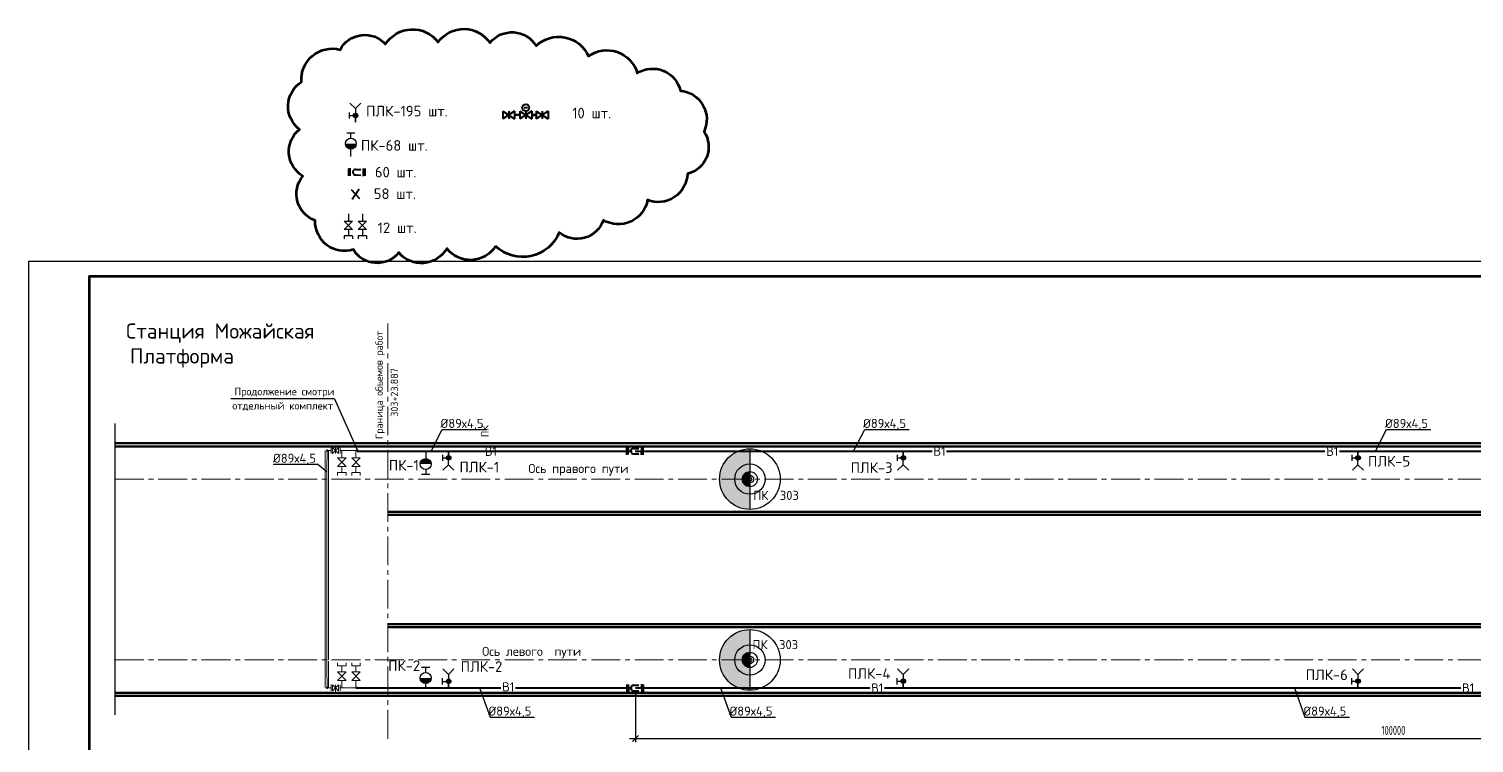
# Paper-space layout 'л2-л8' of a CAD drawing. Header units: millimetres. Extents: x 10032 to 18918, y -3051 to 627.
# Drawn here: x 10041.8 to 10518.5, y -934.4 to -699 of the extents above; entities that cross this region are included whole.
import ezdxf

# ---------------------------------------------------------------- set-up
doc = ezdxf.new("R2010")
doc.units = ezdxf.units.MM
doc.header["$LTSCALE"] = 0.5
for name, pattern in [('CENTER', [2, 1.25, -0.25, 0.25, -0.25]), ('CENTER2', [28.575, 19.05, -3.175, 3.175, -3.175]), ('Геоподоснова$0$12_5020Ж$0${ Cable   Tele }', [0])]:
    doc.linetypes.add(name, pattern=pattern)
for name, color, linetype in [('0 @ 1', 7, 'Continuous'), ('1_NADPIS', 7, 'Continuous'), ('3_Текст', 7, 'Continuous'), ('FORMAT', 7, 'Continuous'), ('NADPISI', 110, 'Continuous'), ('ВК_надписи', 7, 'Continuous'), ('ВК_сети', 4, 'Continuous'), ('ГТ_ПК', 2, 'Continuous'), ('ГТ_ПК @ 0.25', 2, 'Continuous'), ('ГТ_ПК @ 0.5', 2, 'Continuous'), ('ГТ_ПК @ 1', 2, 'Continuous'), ('ГТ_ПК @ 2', 2, 'Continuous'), ('ГТ_ПК @ 4', 2, 'Continuous')]:
    doc.layers.add(name, color=color, linetype=linetype)
for name, color, linetype, lineweight in [('1_PK500', 5, 'Continuous', 35), ('3_Формат', 4, 'Continuous', 60), ('А_Конструкции', 4, 'Continuous', 50), ('А_Текст', 255, 'Continuous', 20), ('АР_Оси', 242, 'CENTER2', 18), ('Сети ВК', 4, 'Continuous', 20)]:
    doc.layers.add(name, color=color, linetype=linetype, lineweight=lineweight)
doc.styles.add('RS-30-06', font='romans.shx', dxfattribs={"width": 0.6, "height": 3})
doc.styles.add('Стандарт ММП', font='isocpeur.ttf')
doc.dimstyles.new('M200$0', dxfattribs={"dimscale": 0, "dimtxt": 3, "dimasz": 2, "dimexe": 1.2, "dimexo": 1.5, "dimgap": 1.2, "dimtad": 1, "dimdec": 0, "dimlfac": 200, "dimrnd": 1, "dimzin": 0, "dimdsep": 46, "dimtxsty": 'RS-30-06', "dimblk1": 'OBLIQUE', "dimblk2": 'OBLIQUE', "dimsah": 1, "dimcen": 2.5, "dimdle": 2, "dimclrt": 9, "dimadec": 0, "dimazin": 0, "dimtfac": 1, "dimtdec": 0, "dimtmove": 2, "dimatfit": 3, "dimldrblk": 'OBLIQUE', "dimfxl": 1.2, "dimtolj": 1, "dimtzin": 0, "dimarcsym": 0})

# ---------------------------------------------------------------- blocks, each defined once
blk = doc.blocks.new('ПК')
at = {"layer": 'ГТ_ПК'}
blk.add_hatch(color=0, dxfattribs=at).paths.add_polyline_path([(0, -2.5, 0.414214), (2.5, 0, 0.414214), (0, 2.5)])
at = {"layer": 'ГТ_ПК', "color": 0}
blk.add_line((0, -2.5), (0, 2.5), dxfattribs=at)
blk.add_circle((0, 0), 2.5, dxfattribs=at)
blk = doc.blocks.new('*U495')
at = {"layer": 'ГТ_ПК @ 0.25', "extrusion": (9.32183e-09, 7.72587e-22, 1), "xscale": 0.2500000000000059, "yscale": 0.2500000000000053, "zscale": 0.2500000000000053, "rotation": 180}
blk.add_blockref('ПК', (10279.57, -847.38, 0), dxfattribs=at)
at = {"layer": 'ГТ_ПК @ 0.5', "extrusion": (9.32183e-09, 7.72587e-22, 1), "xscale": 0.5000000000000185, "yscale": 0.5000000000000173, "zscale": 0.5000000000000173, "rotation": 180}
blk.add_blockref('ПК', (10279.57, -847.38, 0), dxfattribs=at)
at = {"layer": 'ГТ_ПК @ 1', "extrusion": (9.32183e-09, 7.72587e-22, 1), "rotation": 179.9999999999641}
blk.add_blockref('ПК', (10279.57, -847.38, 0), dxfattribs=at)
at = {"layer": 'ГТ_ПК @ 2', "extrusion": (9.32183e-09, 7.72587e-22, 1), "xscale": 2.000000000000074, "yscale": 2.000000000000069, "zscale": 2.000000000000069, "rotation": 180}
blk.add_blockref('ПК', (10279.57, -847.38, 0), dxfattribs=at)
at = {"layer": 'ГТ_ПК @ 4', "extrusion": (9.32183e-09, 7.72587e-22, 1), "xscale": 4.000000000000095, "yscale": 4.000000000000085, "zscale": 4.000000000000085, "rotation": 180}
blk.add_blockref('ПК', (10279.57, -847.38, 0), dxfattribs=at)
blk = doc.blocks.new('*U498')
at = {"layer": 'ГТ_ПК @ 0.25', "extrusion": (9.32183e-09, 7.72587e-22, 1), "xscale": 0.2500000000000059, "yscale": 0.2500000000000053, "zscale": 0.2500000000000053, "rotation": 180}
blk.add_blockref('ПК', (10279.57, -906.98, 0), dxfattribs=at)
at = {"layer": 'ГТ_ПК @ 0.5', "extrusion": (9.32183e-09, 7.72587e-22, 1), "xscale": 0.5000000000000185, "yscale": 0.5000000000000173, "zscale": 0.5000000000000173, "rotation": 180}
blk.add_blockref('ПК', (10279.57, -906.98, 0), dxfattribs=at)
at = {"layer": 'ГТ_ПК @ 1', "extrusion": (9.32183e-09, 7.72587e-22, 1), "rotation": 179.9999999999641}
blk.add_blockref('ПК', (10279.57, -906.98, 0), dxfattribs=at)
at = {"layer": 'ГТ_ПК @ 2', "extrusion": (9.32183e-09, 7.72587e-22, 1), "xscale": 2.000000000000074, "yscale": 2.000000000000069, "zscale": 2.000000000000069, "rotation": 180}
blk.add_blockref('ПК', (10279.57, -906.98, 0), dxfattribs=at)
at = {"layer": 'ГТ_ПК @ 4', "extrusion": (9.32183e-09, 7.72587e-22, 1), "xscale": 4.000000000000095, "yscale": 4.000000000000085, "zscale": 4.000000000000085, "rotation": 180}
blk.add_blockref('ПК', (10279.57, -906.98, 0), dxfattribs=at)
blk = doc.blocks.new('*U440')
at = {"layer": 'FORMAT', "color": 7, "lineweight": 25}
blk.add_lwpolyline([(0, 0), (0, 420), (1783, 420), (1783, 0), (0, 0)], dxfattribs=at)
at = {"layer": 'FORMAT', "color": 7, "lineweight": 60}
blk.add_lwpolyline([(20, 5), (20, 415), (1778, 415), (1778, 5), (20, 5)], dxfattribs=at)
blk = doc.blocks.new('_Oblique')
at = {"linetype": 'ByBlock', "lineweight": 30}
blk.add_line((-0.5, -0.5), (0.5, 0.5), dxfattribs=at)
blk = doc.blocks.new('*D123')
at = {"layer": 'Defpoints', "color": 0, "lineweight": -2}
for p, q in [((10241.85, -917.68), (10241.85, -934.09)), ((10741.85, -917.68), (10741.85, -934.09)), ((10239.85, -932.89), (10743.85, -932.89))]:
    blk.add_line(p, q, dxfattribs=at)
at = {"layer": 'Defpoints', "color": 0, "linetype": 'Continuous', "lineweight": 30}
for p in [(10241.85, -916.18, 0), (10741.85, -916.18, 0), (10741.85, -932.89)]:
    blk.add_point(p, dxfattribs=at)
at = {"layer": 'Defpoints', "color": 0, "linetype": 'Continuous', "lineweight": -2, "xscale": 2, "yscale": 2, "zscale": 2, "rotation": 180}
blk.add_blockref('_Oblique', (10241.85, -932.89), dxfattribs=at)
at = {"layer": 'Defpoints', "color": 0, "linetype": 'Continuous', "lineweight": -2, "xscale": 2, "yscale": 2, "zscale": 2}
blk.add_blockref('_Oblique', (10741.85, -932.89), dxfattribs=at)
at = {"layer": 'Defpoints', "color": 9, "linetype": 'Continuous', "lineweight": 30, "insert": (10491.85, -930.19), "char_height": 3, "attachment_point": 5, "style": 'RS-30-06'}
blk.add_mtext('\\A1;100000', dxfattribs=at)

psp = doc.layouts.new('л2-л8')

# ---------------------------------------------------------------- hatches: boundary and pattern name
at = {"layer": 'ВК_сети', "ltscale": 0.5}
h = psp.add_hatch(color=5, dxfattribs=at)
h.paths.add_polyline_path([(10150.2576, -727.5277, -0.41421356), (10149.5076, -728.2777), (10149.5076, -727.5277)])
h.paths.add_polyline_path([(10150.2576, -727.5277), (10149.5076, -727.5277), (10149.5076, -726.7777, -0.41421356)])
h.paths.add_polyline_path([(10149.5076, -727.5277), (10149.5076, -728.2777, -0.58408052), (10148.8658, -727.1397)])
h.paths.add_polyline_path([(10149.5076, -726.7777), (10149.5076, -727.5277), (10148.8658, -727.1397, -0.26256208)])
h = psp.add_hatch(color=1, dxfattribs=at)
h.paths.add_polyline_path([(10146.1625, -736.827), (10149.7625, -736.827, -0.09159777), (10149.6437, -737.4701), (10146.2814, -737.4701, -0.09159777)])
h.paths.add_polyline_path([(10146.2814, -737.4701), (10149.6437, -737.4701, -0.68812614)])
h = psp.add_hatch(color=1, dxfattribs=at)
h.paths.add_polyline_path([(10146.1625, -736.827), (10149.7625, -736.827, -0.09159777), (10149.6437, -737.4701), (10146.2814, -737.4701, -0.09159777)])
h.paths.add_polyline_path([(10146.2814, -737.4701), (10149.6437, -737.4701, -0.68812614)])
h = psp.add_hatch(color=1, dxfattribs=at)
h.paths.add_polyline_path([(10170.8385, -842.4323), (10174.4385, -842.4323, 0.09159777), (10174.3197, -841.7892), (10170.9573, -841.7892, 0.09159777)])
h.paths.add_polyline_path([(10170.9573, -841.7892), (10174.3197, -841.7892, 0.68812614)])
h = psp.add_hatch(color=1, dxfattribs=at)
h.paths.add_polyline_path([(10170.8385, -842.4323), (10174.4385, -842.4323, 0.09159777), (10174.3197, -841.7892), (10170.9573, -841.7892, 0.09159777)])
h.paths.add_polyline_path([(10170.9573, -841.7892), (10174.3197, -841.7892, 0.68812614)])
h = psp.add_hatch(color=5, dxfattribs=at)
h.paths.add_polyline_path([(10180.9501, -840.3734, 0.41421356), (10180.2001, -839.6234), (10180.2001, -840.3734)])
h.paths.add_polyline_path([(10180.9501, -840.3734), (10180.2001, -840.3734), (10180.2001, -841.1234, 0.41421356)])
h.paths.add_polyline_path([(10180.2001, -840.3734), (10180.2001, -839.6234, 0.58408052), (10179.5583, -840.7614)])
h.paths.add_polyline_path([(10180.2001, -841.1234), (10180.2001, -840.3734), (10179.5583, -840.7614, 0.26256208)])
h = psp.add_hatch(color=5, dxfattribs=at)
h.paths.add_polyline_path([(10330.9501, -840.3734, 0.41421356), (10330.2001, -839.6234), (10330.2001, -840.3734)])
h.paths.add_polyline_path([(10330.9501, -840.3734), (10330.2001, -840.3734), (10330.2001, -841.1234, 0.41421356)])
h.paths.add_polyline_path([(10330.2001, -840.3734), (10330.2001, -839.6234, 0.58408052), (10329.5583, -840.7614)])
h.paths.add_polyline_path([(10330.2001, -841.1234), (10330.2001, -840.3734), (10329.5583, -840.7614, 0.26256208)])
h = psp.add_hatch(color=5, dxfattribs=at)
h.paths.add_polyline_path([(10480.9501, -840.3734, 0.41421356), (10480.2001, -839.6234), (10480.2001, -840.3734)])
h.paths.add_polyline_path([(10480.9501, -840.3734), (10480.2001, -840.3734), (10480.2001, -841.1234, 0.41421356)])
h.paths.add_polyline_path([(10480.2001, -840.3734), (10480.2001, -839.6234, 0.58408052), (10479.5583, -840.7614)])
h.paths.add_polyline_path([(10480.2001, -841.1234), (10480.2001, -840.3734), (10479.5583, -840.7614, 0.26256208)])
h = psp.add_hatch(color=1, dxfattribs=at)
h.paths.add_polyline_path([(10170.8385, -912.9377), (10174.4385, -912.9377, -0.09159777), (10174.3197, -913.5808), (10170.9573, -913.5808, -0.09159777)])
h.paths.add_polyline_path([(10170.9573, -913.5808), (10174.3197, -913.5808, -0.68812614)])
h = psp.add_hatch(color=1, dxfattribs=at)
h.paths.add_polyline_path([(10170.8385, -912.9377), (10174.4385, -912.9377, -0.09159777), (10174.3197, -913.5808), (10170.9573, -913.5808, -0.09159777)])
h.paths.add_polyline_path([(10170.9573, -913.5808), (10174.3197, -913.5808, -0.68812614)])
h = psp.add_hatch(color=5, dxfattribs=at)
h.paths.add_polyline_path([(10180.9501, -914.0436, -0.41421356), (10180.2001, -914.7936), (10180.2001, -914.0436)])
h.paths.add_polyline_path([(10180.9501, -914.0436), (10180.2001, -914.0436), (10180.2001, -913.2936, -0.41421356)])
h.paths.add_polyline_path([(10180.2001, -914.0436), (10180.2001, -914.7936, -0.58408052), (10179.5583, -913.6556)])
h.paths.add_polyline_path([(10180.2001, -913.2936), (10180.2001, -914.0436), (10179.5583, -913.6556, -0.26256208)])
h = psp.add_hatch(color=5, dxfattribs=at)
h.paths.add_polyline_path([(10330.9501, -913.9966, -0.41421356), (10330.2001, -914.7466), (10330.2001, -913.9966)])
h.paths.add_polyline_path([(10330.9501, -913.9966), (10330.2001, -913.9966), (10330.2001, -913.2466, -0.41421356)])
h.paths.add_polyline_path([(10330.2001, -913.9966), (10330.2001, -914.7466, -0.58408052), (10329.5583, -913.6086)])
h.paths.add_polyline_path([(10330.2001, -913.2466), (10330.2001, -913.9966), (10329.5583, -913.6086, -0.26256208)])
h = psp.add_hatch(color=5, dxfattribs=at)
h.paths.add_polyline_path([(10480.9501, -913.9966, -0.41421356), (10480.2001, -914.7466), (10480.2001, -913.9966)])
h.paths.add_polyline_path([(10480.9501, -913.9966), (10480.2001, -913.9966), (10480.2001, -913.2466, -0.41421356)])
h.paths.add_polyline_path([(10480.2001, -913.9966), (10480.2001, -914.7466, -0.58408052), (10479.5583, -913.6086)])
h.paths.add_polyline_path([(10480.2001, -913.2466), (10480.2001, -913.9966), (10479.5583, -913.6086, -0.26256208)])
at = {"layer": 'Сети ВК', "lineweight": 9}
h = psp.add_hatch(color=256, dxfattribs=at)
h.paths.add_polyline_path([(10140.0963, -837.7358, 0.41421356), (10139.8463, -837.9858, 0.41421356), (10140.0963, -838.2358)])
h.paths.add_polyline_path([(10140.0963, -837.7358), (10140.0963, -838.2358, 0.41421356), (10140.3463, -837.9858, 0.41421356)])
h = psp.add_hatch(color=256, dxfattribs=at)
h.paths.add_polyline_path([(10140.0963, -916.376, -0.41421356), (10139.8463, -916.126, -0.41421356), (10140.0963, -915.876)])
h.paths.add_polyline_path([(10140.0963, -916.376), (10140.0963, -915.876, -0.41421356), (10140.3463, -916.126, -0.41421356)])

# ---------------------------------------------------------------- linework, layer by layer
at = {"color": 6, "linetype": 'Continuous', "lineweight": 120}
psp.add_lwpolyline([(10195.6779, -770.6287, -0.52056705), (10179.5764, -771.3343, -0.52056705), (10179.5764, -771.3343, -0.52056705), (10163.7574, -772.7455, -0.52056705), (10163.7574, -772.7455, -0.52056705), (10148.7858, -771.7576, -0.52056705), (10148.7858, -771.7576, -0.52056705), (10136.2154, -762.1617, -0.52056705), (10136.2154, -762.1617, -0.52056705), (10132.1194, -747.4856, -0.52056705), (10132.1194, -747.4856, -0.52056705), (10130.9894, -732.1038, -0.52056705), (10130.9894, -732.1038, -0.52056705), (10131.6956, -716.4399, -0.52056705), (10131.6956, -716.4399, -0.52056705), (10144.4074, -705.8561, -0.52056705), (10144.4074, -705.8561, -0.52056705), (10159.3789, -704.0216, -0.52056705), (10159.3789, -704.0216, -0.52056705), (10176.7516, -703.316, -0.52056705), (10176.7516, -703.316, -0.52056705), (10193.8418, -703.5982, -0.52056705), (10193.8418, -703.5982, -0.52056705), (10209.0959, -704.586, -0.52056705), (10209.0959, -704.586, -0.52056705), (10226.3273, -707.9729, -0.52056705), (10226.3273, -707.9729, -0.52056705), (10242.4288, -713.6175, -0.52056705), (10242.4288, -713.6175, -0.52056705), (10256.6942, -719.4033, -0.52056705), (10256.6942, -719.4033, -0.52056705), (10264.4624, -732.8094, -0.52056705), (10264.4624, -732.8094, -0.52056705), (10258.954, -746.78, -0.52056705), (10258.954, -746.78, -0.52056705), (10245.8186, -755.3881, -0.52056705), (10245.8186, -755.3881, -0.52056705), (10231.2707, -762.0206, -0.52056705), (10231.2707, -762.0206, -0.52056705), (10216.7229, -766.113, -0.52056705), (10216.7229, -766.113, -0.52056705)], format="xyb", close=True, dxfattribs=at)
at = {"layer": 'Defpoints', "color": 6, "ltscale": 0.125}
psp.add_line((10070.1385, -829.0723), (10070.1385, -925.0715), dxfattribs=at)
at = {"layer": 'Defpoints', "color": 6, "linetype": 'Continuous', "lineweight": 50, "elevation": 0}
psp.add_lwpolyline([(10201.9843, -727.3276), (10203.6671, -727.3276)], dxfattribs=at)
at = {"layer": 'NADPISI', "color": 5, "linetype": 'Геоподоснова$0$12_5020Ж$0${ Cable   Tele }', "ltscale": 0.5}
for q in [(10108.3318, -820.8758, 0), (10150.0963, -837.9352, 0)]:
    psp.add_line((10142.564, -820.8758, 0), q, dxfattribs=at)
at = {"layer": 'А_Конструкции'}
for p, q in [((10070.1385, -835.585), (11608.6492, -835.585)), ((10070.1385, -836.585), (11608.6492, -836.585)), ((10160.1385, -858.185), (11608.6492, -858.185)), ((10160.1385, -859.185), (11608.6492, -859.185)), ((10160.1385, -895.185), (11608.6492, -895.185)), ((10160.1385, -896.185), (11608.6492, -896.185)), ((10070.1385, -917.785), (11608.6492, -917.785)), ((10070.1385, -918.785), (11608.6492, -918.785))]:
    psp.add_line(p, q, dxfattribs=at)
at = {"layer": 'АР_Оси', "color": 7}
for p, q in [((10160.1385, -932.9403), (10160.1385, -796.1128)), ((10070.1385, -847.385), (11607.0927, -847.385)), ((10070.1385, -906.985), (11607.0927, -906.985))]:
    psp.add_line(p, q, dxfattribs=at)
at = {"layer": 'ВК_надписи'}
for p, q in [((10174.3993, -838.1934, 0), (10178.0591, -830.9957, 0)), ((10178.0591, -830.9957, 0), (10192.6985, -830.9957, 0)), ((10313.7822, -838.1934, 0), (10317.4419, -830.9957, 0)), ((10317.4419, -830.9957, 0), (10332.0814, -830.9957, 0)), ((10485.9493, -838.1934, 0), (10489.6091, -830.9957, 0)), ((10489.6091, -830.9957, 0), (10504.2485, -830.9957, 0)), ((10122.3116, -842.4245, 0), (10137.0696, -842.4245, 0)), ((10137.0696, -842.4245, 0), (10140.0369, -844.9144, 0)), ((10190.4121, -916.1766, 0), (10193.8644, -925.8077, 0)), ((10269.9265, -916.1766, 0), (10273.3788, -925.8077, 0)), ((10459.2227, -916.1766, 0), (10462.675, -925.8077, 0)), ((10193.8644, -925.8077, 0), (10208.5038, -925.8077, 0)), ((10273.3788, -925.8077, 0), (10288.0182, -925.8077, 0)), ((10462.675, -925.8077, 0), (10477.3145, -925.8077, 0))]:
    psp.add_line(p, q, dxfattribs=at)
at = {"layer": 'ВК_сети', "color": 5, "ltscale": 0.5}
for p, q in [((10149.446, -725.2689, 0), (10147.6218, -723.4447, 0)), ((10149.446, -725.2689, 0), (10151.2702, -723.4447, 0)), ((10147.478, -728.5593, 0), (10147.478, -726.4975, 0)), ((10147.478, -727.5284, 0), (10149.5076, -727.5284, 0)), ((10149.446, -725.2689, 0), (10149.446, -729.7076, 0)), ((10180.1385, -842.6322, 0), (10180.1385, -838.1934, 0)), ((10330.1385, -842.6322, 0), (10330.1385, -838.1934, 0)), ((10480.1385, -842.6322, 0), (10480.1385, -838.1934, 0)), ((10178.1705, -839.3417, 0), (10178.1705, -841.4036, 0)), ((10178.1705, -840.3726, 0), (10180.2001, -840.3726, 0)), ((10180.1385, -842.6322, 0), (10178.3143, -844.4564, 0)), ((10180.1385, -842.6322, 0), (10181.9627, -844.4564, 0)), ((10328.1705, -839.3417, 0), (10328.1705, -841.4036, 0)), ((10328.1705, -840.3726, 0), (10330.2001, -840.3726, 0)), ((10330.1385, -842.6322, 0), (10328.3143, -844.4564, 0)), ((10330.1385, -842.6322, 0), (10331.9627, -844.4564, 0)), ((10478.1705, -839.3417, 0), (10478.1705, -841.4036, 0)), ((10478.1705, -840.3726, 0), (10480.2001, -840.3726, 0)), ((10480.1385, -842.6322, 0), (10478.3143, -844.4564, 0)), ((10480.1385, -842.6322, 0), (10481.9627, -844.4564, 0)), ((10180.1385, -911.7848, 0), (10178.3143, -909.9606, 0)), ((10180.1385, -911.7848, 0), (10181.9627, -909.9606, 0)), ((10330.1385, -911.7378, 0), (10328.3143, -909.9136, 0)), ((10330.1385, -911.7378, 0), (10331.9627, -909.9136, 0)), ((10480.1385, -911.7378, 0), (10478.3143, -909.9136, 0)), ((10480.1385, -911.7378, 0), (10481.9627, -909.9136, 0)), ((10178.1705, -915.0753, 0), (10178.1705, -913.0134, 0)), ((10178.1705, -914.0444, 0), (10180.2001, -914.0444, 0)), ((10180.1385, -911.7848, 0), (10180.1385, -916.2236, 0)), ((10180.1385, -911.7848, 0), (10180.1385, -916.2236, 0)), ((10328.1705, -915.0283, 0), (10328.1705, -912.9664, 0)), ((10328.1705, -913.9974, 0), (10330.2001, -913.9974, 0)), ((10330.1385, -911.7378, 0), (10330.1385, -916.1766, 0)), ((10478.1705, -915.0283, 0), (10478.1705, -912.9664, 0)), ((10478.1705, -913.9974, 0), (10480.2001, -913.9974, 0)), ((10480.1385, -911.7378, 0), (10480.1385, -916.1766, 0))]:
    psp.add_line(p, q, dxfattribs=at)
at = {"layer": 'ВК_сети', "color": 1, "lineweight": 30, "ltscale": 0.5, "extrusion": (-3.27269e-07, -1.1423e-06, 1)}
for p, q in [((10149.446, -729.7076, 0), (10149.446, -726.7527, 0)), ((10180.1385, -916.2236, 0), (10180.1385, -913.2687, 0)), ((10180.1385, -916.2236, 0), (10180.1385, -913.2687, 0)), ((10330.1385, -916.1766, 0), (10330.1385, -913.2217, 0)), ((10480.1385, -916.1766, 0), (10480.1385, -913.2217, 0))]:
    psp.add_line(p, q, dxfattribs=at)
at = {"layer": 'ВК_сети', "color": 1, "lineweight": 40, "ltscale": 0.5, "extrusion": (-1.06675e-13, 1.06455e-06, 1)}
for p, q in [((10198.0441, -726.067, 0), (10198.0441, -728.5861, 0)), ((10201.9843, -726.067, 0), (10198.0441, -728.5861, 0)), ((10198.0441, -726.067, 0), (10201.9843, -728.5861, 0)), ((10200.0142, -726.0676, 0), (10200.0142, -728.5866, 0))]:
    psp.add_line(p, q, dxfattribs=at)
at = {"layer": 'ВК_сети', "color": 1, "lineweight": 40, "ltscale": 0.5}
for p, q in [((10201.9843, -726.067, 0), (10201.9843, -728.5861, 0)), ((10203.6671, -726.0676, 0), (10203.6671, -728.5866, 0)), ((10207.6073, -726.0676, 0), (10203.6671, -728.5866, 0)), ((10203.6671, -726.0676, 0), (10207.6073, -728.5866, 0)), ((10206.2341, -724.9834, 0), (10205.0278, -724.9834, 0)), ((10205.6372, -726.0681, 0), (10205.6372, -728.5871, 0)), ((10207.6073, -726.0676, 0), (10207.6073, -728.5866, 0))]:
    psp.add_line(p, q, dxfattribs=at)
at = {"layer": 'ВК_сети', "color": 1, "lineweight": 60, "ltscale": 0.5}
psp.add_line((10207.6073, -727.3271, 0), (10209.1269, -727.3271, 0), dxfattribs=at)
at = {"layer": 'ВК_сети', "color": 1, "lineweight": 40, "ltscale": 0.5, "extrusion": (1.06678e-13, 1.06455e-06, 1)}
for p, q in [((10209.1269, -726.067, 0), (10209.1269, -728.5861, 0)), ((10209.1269, -726.067, 0), (10213.067, -728.5861, 0)), ((10213.067, -726.067, 0), (10209.1269, -728.5861, 0)), ((10211.0969, -726.0676, 0), (10211.0969, -728.5866, 0)), ((10213.067, -726.067, 0), (10213.067, -728.5861, 0))]:
    psp.add_line(p, q, dxfattribs=at)
at = {"layer": 'ВК_сети', "color": 1, "ltscale": 0.5}
for p, q in [((10149.3044, -733.3741, 0), (10146.6206, -733.3741, 0)), ((10149.3044, -733.3741, 0), (10146.6206, -733.3741, 0)), ((10147.9625, -735.027, 0), (10147.9625, -733.3741, 0)), ((10147.9625, -735.027, 0), (10147.9625, -733.3741, 0)), ((10147.9625, -741.0659, 0), (10147.9625, -738.627, 0)), ((10147.9625, -741.0659, 0), (10147.9625, -738.627, 0)), ((10172.6385, -838.1934, 0), (10172.6385, -840.6323, 0)), ((10172.6385, -838.1934, 0), (10172.6385, -840.6323, 0)), ((10173.9804, -845.8853, 0), (10171.2966, -845.8853, 0)), ((10173.9804, -845.8853, 0), (10171.2966, -845.8853, 0)), ((10172.6385, -844.2323, 0), (10172.6385, -845.8853, 0)), ((10172.6385, -844.2323, 0), (10172.6385, -845.8853, 0)), ((10173.9804, -909.4847, 0), (10171.2966, -909.4847, 0)), ((10173.9804, -909.4847, 0), (10171.2966, -909.4847, 0)), ((10172.6385, -911.1377, 0), (10172.6385, -909.4847, 0)), ((10172.6385, -911.1377, 0), (10172.6385, -909.4847, 0)), ((10172.6385, -916.2236, 0), (10172.6385, -913.7847, 0)), ((10172.6385, -916.2236, 0), (10172.6385, -913.7847, 0))]:
    psp.add_line(p, q, dxfattribs=at)
at = {"layer": 'ВК_сети', "color": 1, "lineweight": 30, "ltscale": 0.5}
for p, q in [((10147.9625, -738.1044, -0.0001), (10147.4452, -738.1006, -0.0001)), ((10147.9625, -738.1044, -0.0001), (10147.4452, -738.1006, -0.0001)), ((10147.9596, -738.5064, -0.0001), (10147.9625, -738.1044, -0.0001)), ((10147.9596, -738.5064, -0.0001), (10147.9625, -738.1044, -0.0001)), ((10147.9625, -738.1044, -0.0001), (10148.4799, -738.1083, -0.0001)), ((10147.9625, -738.1044, -0.0001), (10148.4799, -738.1083, -0.0001)), ((10172.6385, -841.1549, -0.0001), (10172.1211, -841.1587, -0.0001)), ((10172.6385, -841.1549, -0.0001), (10172.1211, -841.1587, -0.0001)), ((10172.6355, -840.7529, -0.0001), (10172.6385, -841.1549, -0.0001)), ((10172.6355, -840.7529, -0.0001), (10172.6385, -841.1549, -0.0001)), ((10172.6385, -841.1549, -0.0001), (10173.1559, -841.1511, -0.0001)), ((10172.6385, -841.1549, -0.0001), (10173.1559, -841.1511, -0.0001)), ((10172.6385, -914.2151, -0.0001), (10172.1211, -914.2113, -0.0001)), ((10172.6385, -914.2151, -0.0001), (10172.1211, -914.2113, -0.0001)), ((10172.6355, -914.6171, -0.0001), (10172.6385, -914.2151, -0.0001)), ((10172.6355, -914.6171, -0.0001), (10172.6385, -914.2151, -0.0001)), ((10172.6385, -914.2151, -0.0001), (10173.1559, -914.2189, -0.0001)), ((10172.6385, -914.2151, -0.0001), (10173.1559, -914.2189, -0.0001))]:
    psp.add_line(p, q, dxfattribs=at)
at = {"layer": 'ВК_сети', "color": 5, "lineweight": 40, "ltscale": 0.5}
for p, q in [((10147.2408, -747.4636, 0), (10147.2713, -744.9811, 0)), ((10147.7372, -747.4036, 0), (10147.7677, -744.921, 0)), ((10149.5603, -747.1482, 0), (10151.2312, -747.1687, 0)), ((10149.5823, -745.3533, 0), (10151.2532, -745.3738, 0)), ((10152.1404, -747.5237, 0), (10152.1709, -745.0412, 0)), ((10152.6368, -747.4636, 0), (10152.6672, -744.9811, 0)), ((10150.9464, -754.9821, 0), (10148.1902, -751.9905, 0)), ((10150.7019, -751.7976, 0), (10148.4347, -755.1749, 0)), ((10238.9598, -839.3509, 0), (10238.9903, -836.8684, 0)), ((10239.4562, -839.2909, 0), (10239.4866, -836.8083, 0)), ((10241.3013, -837.2406, 0), (10242.9722, -837.2611, 0)), ((10243.8594, -839.411, 0), (10243.8898, -836.9284, 0)), ((10244.3558, -839.3509, 0), (10244.3862, -836.8684, 0)), ((10241.2793, -839.0355, 0), (10242.9502, -839.056, 0)), ((10238.9598, -915.0191, 0), (10238.9903, -917.5016, 0)), ((10239.4562, -915.0791, 0), (10239.4866, -917.5617, 0)), ((10243.8594, -914.959, 0), (10243.8898, -917.4415, 0)), ((10244.3558, -915.0191, 0), (10244.3862, -917.5016, 0)), ((10241.2793, -915.3345, 0), (10242.9502, -915.314, 0)), ((10241.3013, -917.1294, 0), (10242.9722, -917.1089, 0))]:
    psp.add_line(p, q, dxfattribs=at)
at = {"layer": 'ВК_сети', "color": 2, "lineweight": 30, "ltscale": 0.5}
for p, q in [((10145.7302, -765.155, 0), (10148.5302, -762.355, 0)), ((10148.5302, -765.155, 0), (10145.7302, -762.355, 0)), ((10145.7302, -762.355, 0), (10148.5302, -762.355, 0)), ((10147.1303, -759.8967, 0), (10147.1303, -762.355, 0)), ((10150.3628, -765.155, 0), (10153.1628, -762.355, 0)), ((10153.1628, -765.155, 0), (10150.3628, -762.355, 0)), ((10150.3628, -762.355, 0), (10153.1628, -762.355, 0)), ((10151.7628, -759.8967, 0), (10151.7628, -762.355, 0)), ((10148.5302, -765.155, 0), (10145.7302, -765.155, 0)), ((10148.5302, -767.155, 0), (10145.7302, -767.155, 0)), ((10145.7302, -767.155, 0), (10145.7302, -768.155, 0)), ((10147.1302, -765.155, 0), (10147.1302, -767.155, 0)), ((10148.5302, -767.155, 0), (10148.5302, -768.155, 0)), ((10153.1628, -765.155, 0), (10150.3628, -765.155, 0)), ((10153.1628, -767.155, 0), (10150.3628, -767.155, 0)), ((10150.3628, -767.155, 0), (10150.3628, -768.155, 0)), ((10151.7628, -765.155, 0), (10151.7628, -767.155, 0)), ((10153.1628, -767.155, 0), (10153.1628, -768.155, 0))]:
    psp.add_line(p, q, dxfattribs=at)
at = {"layer": 'ВК_сети', "color": 1, "lineweight": 30, "ltscale": 0.5, "extrusion": (-3.27269e-07, 1.1423e-06, 1)}
for p, q in [((10180.1385, -838.1934, 0), (10180.1385, -841.1483, 0)), ((10330.1385, -838.1934, 0), (10330.1385, -841.1483, 0)), ((10480.1385, -838.1934, 0), (10480.1385, -841.1483, 0))]:
    psp.add_line(p, q, dxfattribs=at)
at = {"layer": 'ВК_сети', "color": 2, "lineweight": 40, "ltscale": 0.5, "elevation": 0}
for points in [[(10150.0538, -838.1934), (10186.5057, -838.1934)], [(10186.5057, -838.1934), (10240.763, -838.1934)], [(10241.7546, -838.1934), (10339.6622, -838.1934)], [(10344.4625, -838.1934), (10469.2317, -838.1934)], [(10474.0319, -838.1934), (10682.3013, -838.1934)], [(10149.631, -916.1766), (10197.4157, -916.1766)], [(10202.2159, -916.1766), (10240.7435, -916.1766)], [(10241.8512, -916.1766), (10319.14, -916.1766)], [(10323.9402, -916.1766), (10514.0405, -916.1766)]]:
    psp.add_lwpolyline(points, dxfattribs=at)
at = {"layer": 'ВК_сети', "color": 1, "lineweight": 40, "ltscale": 0.5}
psp.add_circle((10205.6372, -724.9229, 0), 1.1452, dxfattribs=at)
at = {"layer": 'ВК_сети', "color": 5, "ltscale": 0.5}
for centre in [(10149.5076, -727.5277, 0), (10180.2001, -840.3734, 0), (10330.2001, -840.3734, 0), (10480.2001, -840.3734, 0), (10180.2001, -914.0436, 0), (10330.2001, -913.9966, 0), (10480.2001, -913.9966, 0)]:
    psp.add_circle(centre, 0.75, dxfattribs=at)
at = {"layer": 'ВК_сети', "color": 1, "ltscale": 0.5}
for centre in [(10147.9625, -736.827, 0), (10147.9625, -736.827, 0), (10172.6385, -842.4323, 0), (10172.6385, -842.4323, 0), (10172.6385, -912.9377, 0), (10172.6385, -912.9377, 0)]:
    psp.add_circle(centre, 1.8, dxfattribs=at)
at = {"layer": 'ВК_сети', "color": 1, "lineweight": 9, "ltscale": 0.5}
for centre in [(10150.0961, -837.8964), (10150.0961, -916.2154, 0)]:
    psp.add_circle(centre, 0.3, dxfattribs=at)
at = {"layer": 'ВК_сети', "color": 5, "lineweight": 40, "ltscale": 0.5}
for centre, start, end in [((10149.5045, -746.2499, 0), 85.038167, 273.557419), ((10241.2235, -838.1372, 0), 85.038167, 273.557419), ((10241.2235, -916.2328, 0), 86.442581, 274.961833)]:
    psp.add_arc(centre, 0.9, start, end, dxfattribs=at)
at = {"layer": 'Сети ВК', "color": 5, "linetype": 'Continuous', "lineweight": 9, "ltscale": 0.3}
for p, q in [((10139.5369, -907.3311, 0), (10139.5369, -838.0755, 0)), ((10140.5369, -906.985), (10140.5369, -837.9352, 0)), ((10141.4378, -838.985, 0), (10141.4378, -836.985, 0)), ((10143.9353, -838.9352, 0), (10141.9353, -836.9352, 0)), ((10143.9353, -836.9352, 0), (10141.9353, -838.9352, 0)), ((10141.9353, -838.9352, 0), (10141.9353, -836.9352, 0)), ((10142.9353, -838.9352, 0), (10142.9353, -836.5787, 0)), ((10143.9353, -836.9352, 0), (10143.9353, -838.9352, 0)), ((10144.4336, -836.9767, 0), (10144.4336, -838.9767, 0)), ((10143.5984, -843.1936, 0), (10146.3984, -840.3936, 0)), ((10146.3984, -843.1936, 0), (10143.5984, -840.3936, 0)), ((10143.5984, -840.3936, 0), (10146.3984, -840.3936, 0)), ((10146.3984, -843.1936, 0), (10143.5984, -843.1936, 0)), ((10148.231, -843.1936, 0), (10151.031, -840.3936, 0)), ((10151.031, -843.1936, 0), (10148.231, -840.3936, 0)), ((10148.231, -840.3936, 0), (10151.031, -840.3936, 0)), ((10151.031, -843.1936, 0), (10148.231, -843.1936, 0)), ((10146.3984, -845.1936, 0), (10143.5984, -845.1936, 0)), ((10143.5984, -845.1936, 0), (10143.5984, -846.1936, 0)), ((10146.3984, -845.1936, 0), (10146.3984, -846.1936, 0)), ((10151.031, -845.1936, 0), (10148.231, -845.1936, 0)), ((10148.231, -845.1936, 0), (10148.231, -846.1936, 0)), ((10151.031, -845.1936, 0), (10151.031, -846.1936, 0)), ((10139.5369, -907.3311, 0), (10139.5369, -916.0363, 0)), ((10140.5369, -907.3311, 0), (10140.5369, -916.1766, 0)), ((10143.5984, -908.9182, 0), (10143.5984, -907.9182, 0)), ((10146.3984, -908.9182, 0), (10143.5984, -908.9182, 0)), ((10146.3984, -908.9182, 0), (10146.3984, -907.9182, 0)), ((10148.231, -908.9182, 0), (10148.231, -907.9182, 0)), ((10151.031, -908.9182, 0), (10148.231, -908.9182, 0)), ((10151.031, -908.9182, 0), (10151.031, -907.9182, 0)), ((10141.4378, -915.1268, 0), (10141.4378, -917.1268, 0)), ((10143.9353, -915.1766, 0), (10141.9353, -917.1766, 0)), ((10143.9353, -917.1766, 0), (10141.9353, -915.1766, 0)), ((10141.9353, -915.1766, 0), (10141.9353, -917.1766, 0)), ((10142.9353, -915.1766, 0), (10142.9353, -917.5331, 0)), ((10143.5984, -910.9182, 0), (10146.3984, -913.7182, 0)), ((10146.3984, -910.9182, 0), (10143.5984, -913.7182, 0)), ((10146.3984, -910.9182, 0), (10143.5984, -910.9182, 0)), ((10143.5984, -913.7182, 0), (10146.3984, -913.7182, 0)), ((10143.9353, -917.1766, 0), (10143.9353, -915.1766, 0)), ((10144.4336, -917.1351, 0), (10144.4336, -915.1351, 0)), ((10148.231, -910.9182, 0), (10151.031, -913.7182, 0)), ((10151.031, -910.9182, 0), (10148.231, -913.7182, 0)), ((10151.031, -910.9182, 0), (10148.231, -910.9182, 0)), ((10148.231, -913.7182, 0), (10151.031, -913.7182, 0))]:
    psp.add_line(p, q, dxfattribs=at)
at = {"layer": 'Сети ВК', "lineweight": 9}
for p, q in [((10140.0369, -837.9352, 0), (10141.4378, -837.9352, 0)), ((10140.0963, -837.9858, 0), (10140.0369, -844.2966, 0)), ((10144.3739, -837.9352, 0), (10150.0963, -837.9352, 0)), ((10144.9984, -837.9352, 0), (10144.9984, -840.3936, 0)), ((10149.631, -837.9352, 0), (10149.631, -840.3936, 0)), ((10144.9984, -843.1936, 0), (10144.9984, -845.1936, 0)), ((10149.631, -843.1936, 0), (10149.631, -845.1936, 0)), ((10140.0369, -844.2966, 0), (10140.0369, -907.3311, 0)), ((10140.0369, -909.8152, 0), (10140.0369, -907.3311, 0)), ((10140.0963, -916.126, 0), (10140.0369, -909.8152, 0)), ((10144.9984, -910.9182, 0), (10144.9984, -908.9182, 0)), ((10149.631, -910.9182, 0), (10149.631, -908.9182, 0)), ((10144.9984, -916.1766, 0), (10144.9984, -913.7182, 0)), ((10149.631, -916.1766, 0), (10149.631, -913.7182, 0)), ((10140.0369, -916.1766, 0), (10141.4378, -916.1766, 0)), ((10144.3739, -916.1766, 0), (10150.0963, -916.1766, 0))]:
    psp.add_line(p, q, dxfattribs=at)
for centre in [(10140.0963, -837.9858, 0), (10140.0963, -916.126, 0)]:
    psp.add_circle(centre, 0.25, dxfattribs=at)

# ---------------------------------------------------------------- block references
at = {"layer": '0 @ 1', "ltscale": 0.5}
psp.add_blockref('*U440', (10041.7584, -1195.4967), dxfattribs=at)
at = {"layer": 'ГТ_ПК', "color": 6, "linetype": 'Continuous', "lineweight": 120}
for name in ['*U495', '*U498']:
    psp.add_blockref(name, (0, 0), dxfattribs=at)

# ---------------------------------------------------------------- texts
at = {"layer": '1_NADPIS', "linetype": 'Continuous', "style": 'Стандарт ММП'}
for s, p in [('ПЛК-195 шт.', (10152.9738, -727.8403, 0)), ('10 шт.', (10220.9621, -728.4836, 0)), ('60 шт.', (10155.8722, -747.9461, 0)), ('58 шт.', (10155.5152, -755.0917, 0)), ('12 шт.', (10156.7965, -766.3151, 0)), ('ПЛК-1', (10183.7845, -845.1722, 0)), ('ПЛК-3', (10312.8119, -845.3481, 0)), ('ПЛК-5', (10483.4718, -843.2493, 0)), ('ПЛК-2', (10184.1808, -910.9136, 0)), ('ПЛК-4', (10311.9308, -913.2185, 0)), ('ПЛК-6', (10462.9278, -913.6286, 0))]:
    psp.add_text(s, height=3.5, rotation=360, dxfattribs=at).set_placement(p)
at = {"layer": '1_NADPIS', "color": 1, "linetype": 'Continuous', "style": 'Стандарт ММП'}
for s, p in [('ПК-68 шт.', (10151.2459, -739.151, 0)), ('ПК-1', (10160.4676, -844.5671, 0)), ('ПК-2', (10160.2596, -910.6189, 0))]:
    psp.add_text(s, height=3.5, rotation=360, dxfattribs=at).set_placement(p)
at = {"layer": '1_PK500', "style": 'Стандарт ММП'}
for p in [(10192.1709, -839.7564, 0), (10340.1272, -839.7113), (10469.6971, -839.7564), (10197.8772, -917.3442, 0), (10319.6054, -917.7396), (10514.5059, -917.7396)]:
    psp.add_text('В1', height=3, rotation=0.560426, dxfattribs=at).set_placement(p)
at = {"layer": '3_Текст', "color": 255, "style": 'Стандарт ММП'}
for s, p in [('Ось правого пути', (10206.487, -845.3896)), ('Ось левого  пути', (10191.2527, -905.6497, -0.0004))]:
    psp.add_text(s, height=3, dxfattribs=at).set_placement(p)
at = {"layer": '3_Формат', "color": 5, "lineweight": 50, "style": 'Стандарт ММП'}
for s, p in [('Станция Можайская', (10073.8087, -801.0708)), ('Платформа', (10075.118, -809.3089))]:
    psp.add_text(s, height=5, rotation=360, dxfattribs=at).set_placement(p)
at = {"layer": 'NADPISI', "color": 5, "linetype": 'CENTER', "ltscale": 0.5, "style": 'Стандарт ММП'}
for s, p in [('Продолжение смотри', (10109.5663, -819.7705, 0)), ('отдельный комплект', (10108.8805, -824.4427, 0))]:
    psp.add_text(s, height=2.5, dxfattribs=at).set_placement(p)
at = {"layer": 'А_Текст', "color": 0, "linetype": 'Continuous', "lineweight": 30, "style": 'Стандарт ММП'}
for s, p in [('Граница объемов работ', (10158.4926, -834.1859)), ('303+23.887 ', (10163.5151, -826.8313)), ('ПК ', (10193.3984, -833.5436, 0))]:
    psp.add_text(s, height=2.4, rotation=90, dxfattribs=at).set_placement(p)
at = {"layer": 'ВК_надписи', "lineweight": 30, "ltscale": 0.5, "style": 'Стандарт ММП'}
for p in [(10177.4982, -830.5245, 0), (10316.881, -830.5245, 0), (10489.0482, -830.5245, 0), (10193.3035, -925.3365, 0), (10272.8179, -925.3365, 0), (10462.1141, -925.3365, 0)]:
    psp.add_text('%%C89х4,5', height=3, dxfattribs=at).set_placement(p)
at = {"layer": 'ВК_надписи', "style": 'Стандарт ММП'}
psp.add_text('%%C89х4,5', height=3, dxfattribs=at).set_placement((10122.2476, -842.0028, 0))
at = {"layer": 'ВК_надписи', "char_height": 3, "attachment_point": 8, "style": 'Стандарт ММП'}
for insert in [(10288.2063, -854.2592), (10287.954, -903.4302)]:
    psp.add_mtext('ПК  303', dxfattribs=dict(at, insert=insert))

# ---------------------------------------------------------------- dimensions: what is measured, and where the dimension line sits
at = {"layer": 'Defpoints', "color": 7, "linetype": 'Continuous', "lineweight": 30}
dim = psp.add_linear_dim(base=(10741.8512, -932.8855), p1=(10241.8512, -916.1766, 0), p2=(10741.8512, -916.1766, 0), dimstyle='M200$0', override={"dimscale": 1, "dimarcsym": 1}, dxfattribs=at)
dim.commit()
dim.dimension.update_dxf_attribs({"geometry": '*D123', "text_midpoint": (10491.8512, -930.1855)})

doc.saveas('drawing.dxf')
